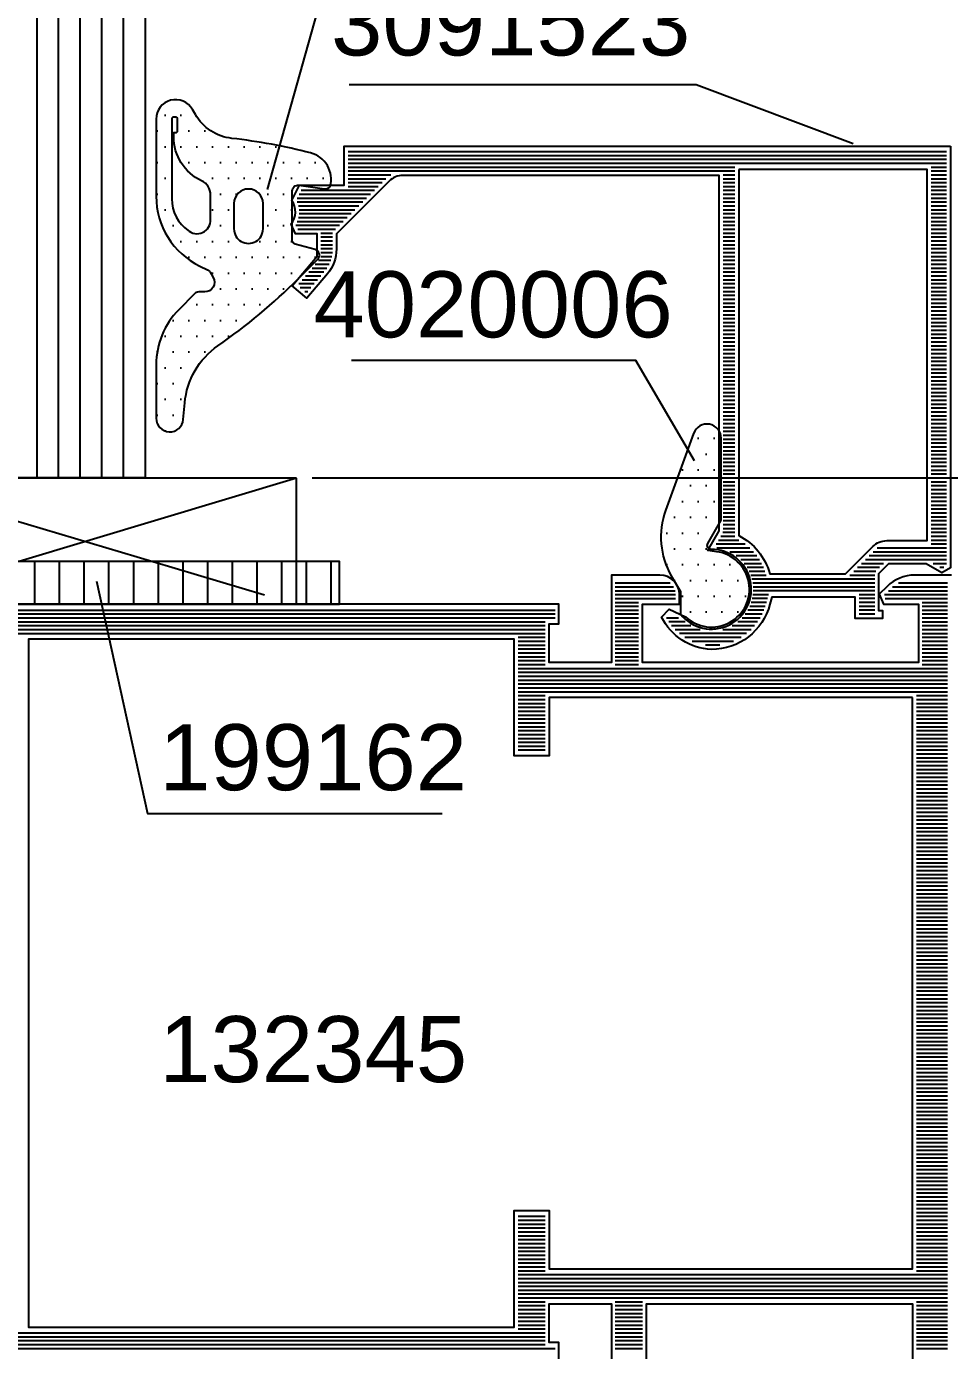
# Model space of a CAD drawing. Extents: x 16 to 197, y 49 to 240.
# Drawn here: x 146 to 169.75, y 78.95 to 113.03 of the extents above; entities that cross this region are included whole.
import ezdxf
from ezdxf.enums import TextEntityAlignment as Align

# ---------------------------------------------------------------- set-up
doc = ezdxf.new("R2010")
doc.units = 0
doc.header["$LTSCALE"] = 6
doc.linetypes.add('VERDECKT', pattern=[0.75, 0.5, -0.25])
doc.layers.get('0').update_dxf_attribs({"color": 4, "linetype": 'CONTINUOUS'})
doc.layers.get('DEFPOINTS').update_dxf_attribs({"linetype": 'CONTINUOUS'})
for name, color, linetype in [('CONST25', 3, 'CONTINUOUS'), ('DICHT_PAR', 3, 'CONTINUOUS'), ('DICHT_SCH', 3, 'CONTINUOUS'), ('HIDE_25', 3, 'VERDECKT'), ('KH_NOR', 7, 'CONTINUOUS'), ('KH_SCH', 3, 'CONTINUOUS'), ('KN_NOR', 7, 'CONTINUOUS'), ('KN_SCH', 3, 'CONTINUOUS'), ('LLMASSE', 7, 'CONTINUOUS'), ('PNR', 7, 'CONTINUOUS')]:
    doc.layers.add(name, color=color, linetype=linetype)
doc.styles.get("Standard").update_dxf_attribs({"font": 'simplex.shx', "width": 0.8})
doc.styles.add('SWISSL', font='swissl.ttf')
doc.dimstyles.new('DOK-1ZU1-PUNKT', dxfattribs={"dimscale": 0, "dimtxt": 3, "dimasz": 1.5, "dimexe": 1.5, "dimexo": 0.6, "dimgap": 1.5, "dimtad": 0, "dimdsep": 46, "dimtxsty": 'Standard', "dimblk": 'PUNKT', "dimblk1": 'PUNKT', "dimblk2": 'PUNKT', "dimcen": 0, "dimclrd": 2, "dimclre": 2, "dimclrt": 7, "dimadec": 0, "dimazin": 0, "dimtfac": 0.7, "dimtofl": 0, "dimtmove": 2, "dimatfit": 3, "dimldrblk": 'PUNKT', "dimfxl": 1, "dimtolj": 1, "dimarcsym": 0})
doc.dimstyles.new('DOK-1ZU1-STRICH1', dxfattribs={"dimscale": 0, "dimtxt": 3, "dimasz": 1.5, "dimexe": 1.5, "dimexo": 0.6, "dimgap": 1.5, "dimtad": 0, "dimdsep": 46, "dimtxsty": 'Standard', "dimblk": 'PUNKT', "dimblk1": 'PUNKT', "dimblk2": 'PUNKT', "dimcen": 0, "dimclrd": 2, "dimclre": 2, "dimclrt": 7, "dimadec": 0, "dimazin": 0, "dimtfac": 0.7, "dimtdec": 4, "dimtofl": 0, "dimtmove": 0, "dimatfit": 3, "dimldrblk": 'PUNKT', "dimfxl": 1, "dimtolj": 1, "dimtzin": 0, "dimarcsym": 0})

# ---------------------------------------------------------------- blocks, each defined once
blk = doc.blocks.new('PUNKT')
at = {"color": 0, "linetype": 'CONTINUOUS'}
blk.add_line((-0.5, 0), (-1, 0), dxfattribs=at)
at = {"color": 0, "linetype": 'CONTINUOUS', "const_width": 0.5}
blk.add_lwpolyline([(-0.25, 0, 1), (0.25, 0, 1)], format="xyb", close=True, dxfattribs=at)
blk = doc.blocks.new('*D59')
at = {"color": 3, "linetype": 'ByBlock'}
for p, q in [((171.8152059740535, 102.1583249695229), (171.8152059740535, 102.9083249695229)), ((153.3500612911144, 101.4083249695229), (172.5652059740535, 101.4083249695229)), ((170.100033362932, 98.9083255226657), (172.5652059740535, 98.9083255226657)), ((171.8152059740535, 98.1583255226657), (171.8152059740535, 97.4083255226657))]:
    blk.add_line(p, q, dxfattribs=at)
at = {"layer": 'DEFPOINTS', "color": 0, "linetype": 'ByBlock'}
for p in [(153.0500612911144, 101.4083249695229), (169.800033362932, 98.9083255226657), (171.8152059740535, 98.9083255226657)]:
    blk.add_point(p, dxfattribs=at)
at = {"color": 3, "linetype": 'ByBlock', "xscale": 0.75, "yscale": 0.75, "zscale": 0.75}
for p, rotation in [((171.8152059740535, 101.4083249695229), 270), ((171.8152059740535, 98.9083255226657), 90)]:
    blk.add_blockref('PUNKT', p, dxfattribs=dict(at, rotation=rotation))
at = {"color": 3, "linetype": 'ByBlock', "insert": (171.8152059740535, 100.1583252460943), "char_height": 1.7, "attachment_point": 5, "rotation": 90}
blk.add_mtext('\\A1;5', dxfattribs=at)
blk = doc.blocks.new('*X56')
at = {"color": 0}
for p, q in [((52.69999999993871, 63.6), (55.52915026221322, 63.6)), ((52.69999999995421, 63.40000000000001), (55.69282032302777, 63.40000000000001)), ((66.97279220613545, 63.40000000000001), (69.79999999984963, 63.40000000000001)), ((67.27954193091026, 63.6), (69.79999999984848, 63.6)), ((52.69999999996971, 63.2), (55.77459666924169, 63.2)), ((52.6999999999852, 63), (55.8, 63)), ((52.7000000000007, 62.8), (55.80000000005742, 62.8)), ((66.5585786437627, 63), (69.79999999985195, 63)), ((66.59221437134654, 62.8), (69.7999999998531, 62.8)), ((66.75857864376269, 63.2), (69.79999999985078, 63.2)), ((20.40000000000004, 62.2), (49.6, 62.2)), ((52.7000000000162, 62.6), (53.89999999997813, 62.6)), ((52.70000000003169, 62.40000000000001), (53.89999999998086, 62.40000000000001)), ((52.70000000004719, 62.2), (53.89999999998359, 62.2)), ((68.49999999997027, 62.6), (69.79999999985425, 62.6)), ((68.49999999998873, 62.40000000000001), (69.7999999998554, 62.40000000000001)), ((68.50000000000719, 62.2), (69.79999999985655, 62.2)), ((20.40000000000004, 62), (49.6, 62)), ((20.40000000000004, 61.8), (49.6, 61.8)), ((20.89999936363792, 61.6), (49.09999999999742, 61.6)), ((20.90000063637026, 61.40000000000001), (49.10000000000255, 61.40000000000001)), ((52.70000000006269, 62), (53.89999999998633, 62)), ((52.70000000007818, 61.8), (53.89999999998906, 61.8)), ((52.70000000009367, 61.6), (53.89999999999179, 61.6)), ((52.70000000010917, 61.40000000000001), (53.89999999999453, 61.40000000000001)), ((68.50000000002565, 62), (69.79999999985772, 62)), ((68.50000000004411, 61.8), (69.79999999985887, 61.8)), ((68.50000000006257, 61.6), (69.79999999986002, 61.6)), ((68.50000000008103, 61.40000000000001), (69.79999999986117, 61.40000000000001)), ((20.9000019091026, 61.2), (49.10000000000768, 61.2)), ((20.90000318183493, 61), (49.10000000001281, 61)), ((47.69995672727232, 60.8), (49.10000000001793, 60.8)), ((52.70000000012467, 61.2), (53.89999999999726, 61.2)), ((52.70000000014016, 61), (53.9, 61)), ((52.70000000015566, 60.8), (53.90000000000273, 60.8)), ((68.50000000009949, 61.2), (69.79999999986232, 61.2)), ((68.50000000011794, 61), (69.79999999986349, 61)), ((68.5000000001364, 60.8), (69.79999999986464, 60.8)), ((47.69995672727232, 60.6), (49.10000000002306, 60.6)), ((47.69995672727232, 60.40000000000001), (49.10000000002818, 60.40000000000001)), ((47.69995672727232, 60.2), (49.10000000003331, 60.2)), ((47.69995672727232, 60), (49.10000000003844, 60)), ((52.70000000017116, 60.6), (53.90000000000546, 60.6)), ((52.70000000018666, 60.40000000000001), (53.9000000000082, 60.40000000000001)), ((52.70000000020215, 60.2), (53.90000000001093, 60.2)), ((52.70000000021765, 60), (53.90000000001366, 60)), ((68.50000000015486, 60.6), (69.79999999986579, 60.6)), ((68.50000000017332, 60.40000000000001), (69.79999999986694, 60.40000000000001)), ((68.50000000019178, 60.2), (69.79999999986809, 60.2)), ((68.50000000021024, 60), (69.79999999986924, 60)), ((47.69995672727232, 59.8), (49.10000000004356, 59.8)), ((47.69995672727232, 59.6), (49.10000000004869, 59.6)), ((47.69995672727232, 59.40000000000001), (49.10000000005382, 59.40000000000001)), ((52.70000000023315, 59.8), (53.9000000000164, 59.8)), ((52.70000000024864, 59.6), (53.90000000001913, 59.6)), ((52.70000000026414, 59.40000000000001), (53.90000000002187, 59.40000000000001)), ((68.5000000002287, 59.8), (69.79999999987041, 59.8)), ((68.50000000024716, 59.6), (69.79999999987156, 59.6)), ((68.50000000026562, 59.40000000000001), (69.79999999987271, 59.40000000000001)), ((47.69995672727232, 59.2), (69.79999999987386, 59.2)), ((47.69995672727232, 59), (69.79999999987501, 59)), ((47.69995672727232, 58.8), (69.79999999987618, 58.8)), ((47.69995672727232, 58.6), (69.79999999987733, 58.6)), ((47.69995672727232, 58.40000000000001), (69.79999999987848, 58.40000000000001)), ((47.69995672727232, 58.2), (69.79999999987963, 58.2)), ((47.69995672727232, 58), (69.79999999988078, 58)), ((47.69995672727232, 57.8), (49.10001272727236, 57.8)), ((47.69995672727232, 57.6), (49.10001272727237, 57.6)), ((47.69995672727232, 57.40000000000001), (49.10001272727239, 57.40000000000001)), ((68.2, 57.8), (69.79999999988193, 57.8)), ((68.2, 57.6), (69.7999999998831, 57.6)), ((68.2, 57.40000000000001), (69.79999999988425, 57.40000000000001)), ((47.69995672727232, 57.2), (49.1000127272724, 57.2)), ((47.69995672727232, 57), (49.10001272727241, 57)), ((47.69995672727232, 56.8), (49.10001272727243, 56.8)), ((47.69995672727232, 56.6), (49.10001272727244, 56.6)), ((68.2, 57.2), (69.7999999998854, 57.2)), ((68.2, 57), (69.79999999988655, 57)), ((68.2, 56.8), (69.7999999998877, 56.8)), ((68.2, 56.6), (69.79999999988887, 56.6)), ((47.69995672727232, 56.40000000000001), (49.10001272727246, 56.40000000000001)), ((47.69995672727232, 56.2), (49.10001272727247, 56.2)), ((47.69995672727232, 56), (49.10001272727249, 56)), ((68.2, 56.40000000000001), (69.79999999989002, 56.40000000000001)), ((68.2, 56.2), (69.79999999989117, 56.2)), ((68.2, 56), (69.79999999989232, 56)), ((47.69995672727232, 55.8), (49.1000127272725, 55.8)), ((47.69995672727232, 55.6), (49.10001272727251, 55.6)), ((47.69995672727232, 55.40000000000001), (49.10001272727253, 55.40000000000001)), ((68.2, 55.8), (69.79999999989347, 55.8)), ((68.2, 55.6), (69.79999999989462, 55.6)), ((68.2, 55.40000000000001), (69.79999999989579, 55.40000000000001)), ((47.69995672727232, 55.2), (49.10001272727255, 55.2)), ((47.69995672727232, 55), (49.10001272727256, 55)), ((68.2, 55.2), (69.79999999989694, 55.2)), ((68.2, 55), (69.79999999989809, 55)), ((68.2, 54.8), (69.79999999989924, 54.8)), ((68.2, 54.6), (69.7999999999004, 54.6)), ((68.2, 54.40000000000001), (69.79999999990156, 54.40000000000001)), ((68.2, 54.2), (69.79999999990271, 54.2)), ((68.2, 54), (69.79999999990386, 54)), ((68.2, 53.8), (69.79999999990501, 53.8)), ((68.2, 53.6), (69.79999999990616, 53.6)), ((68.2, 53.40000000000001), (69.79999999990731, 53.40000000000001)), ((68.2, 53.2), (69.79999999990848, 53.2)), ((68.2, 53), (69.79999999990963, 53)), ((68.2, 52.8), (69.79999999991078, 52.8)), ((68.2, 52.6), (69.79999999991193, 52.6)), ((68.2, 52.40000000000001), (69.79999999991308, 52.40000000000001)), ((68.2, 52.2), (69.79999999991425, 52.2)), ((68.2, 52), (69.7999999999154, 52)), ((68.2, 51.8), (69.79999999991655, 51.8)), ((68.2, 51.6), (69.7999999999177, 51.6)), ((68.2, 51.40000000000001), (69.79999999991885, 51.40000000000001)), ((68.2, 51.2), (69.79999999992, 51.2)), ((68.2, 51), (69.79999999992117, 51)), ((68.2, 50.8), (69.79999999992232, 50.8)), ((68.2, 50.6), (69.79999999992347, 50.6)), ((68.2, 50.40000000000001), (69.79999999992462, 50.40000000000001)), ((68.2, 50.2), (69.79999999992577, 50.2)), ((68.2, 50), (69.79999999992694, 50)), ((68.2, 49.8), (69.79999999992809, 49.8)), ((68.2, 49.6), (69.79999999992924, 49.6)), ((68.2, 49.40000000000001), (69.79999999993039, 49.40000000000001)), ((68.2, 49.2), (69.79999999993154, 49.2)), ((68.2, 49), (69.7999999999327, 49)), ((68.2, 48.8), (69.79999999993386, 48.8)), ((68.2, 48.6), (69.79999999993501, 48.6)), ((68.2, 48.40000000000001), (69.79999999993616, 48.40000000000001)), ((68.2, 48.2), (69.79999999993731, 48.2)), ((68.2, 48), (69.79999999993846, 48)), ((68.2, 47.8), (69.79999999993963, 47.8)), ((68.2, 47.6), (69.79999999994078, 47.6)), ((68.2, 47.40000000000001), (69.79999999994193, 47.40000000000001)), ((68.2, 47.2), (69.79999999994308, 47.2)), ((68.2, 47), (69.79999999994423, 47)), ((68.2, 46.8), (69.79999999994538, 46.8)), ((68.2, 46.6), (69.79999999994655, 46.6)), ((68.2, 46.40000000000001), (69.7999999999477, 46.40000000000001)), ((68.2, 46.2), (69.79999999994885, 46.2)), ((68.2, 46), (69.79999999995, 46)), ((68.2, 45.8), (69.79999999995115, 45.8)), ((68.2, 45.6), (69.79999999995232, 45.6)), ((68.2, 45.40000000000001), (69.79999999995347, 45.40000000000001)), ((68.2, 45.2), (69.79999999995462, 45.2)), ((68.2, 45), (69.79999999995577, 45)), ((68.2, 44.8), (69.79999999995692, 44.8)), ((68.2, 44.6), (69.79999999995808, 44.6)), ((68.2, 44.40000000000001), (69.79999999995924, 44.40000000000001)), ((68.2, 44.2), (69.79999999996039, 44.2)), ((68.2, 44), (69.79999999996154, 44)), ((68.2, 43.8), (69.7999999999627, 43.8)), ((68.2, 43.6), (69.79999999996384, 43.6)), ((68.2, 43.40000000000001), (69.79999999996501, 43.40000000000001)), ((68.2, 43.2), (69.79999999996616, 43.2)), ((68.2, 43), (69.79999999996731, 43)), ((68.2, 42.8), (69.79999999996846, 42.8)), ((68.2, 42.6), (69.79999999996961, 42.6)), ((68.2, 42.40000000000001), (69.79999999997077, 42.40000000000001)), ((68.2, 42.2), (69.79999999997193, 42.2)), ((68.2, 42), (69.79999999997308, 42)), ((68.2, 41.8), (69.79999999997423, 41.8)), ((68.2, 41.6), (69.79999999997538, 41.6)), ((68.2, 41.40000000000001), (69.79999999997654, 41.40000000000001)), ((68.2, 41.2), (69.7999999999777, 41.2)), ((68.2, 41), (69.79999999997885, 41)), ((68.2, 40.8), (69.79999999998, 40.8)), ((68.2, 40.6), (69.79999999998115, 40.6)), ((68.2, 40.40000000000001), (69.7999999999823, 40.40000000000001)), ((68.2, 40.2), (69.79999999998346, 40.2)), ((68.2, 40), (69.79999999998462, 40)), ((68.2, 39.8), (69.79999999998577, 39.8)), ((68.2, 39.6), (69.79999999998692, 39.6)), ((68.2, 39.40000000000001), (69.79999999998807, 39.40000000000001)), ((68.2, 39.2), (69.79999999998923, 39.2)), ((68.2, 39), (69.79999999999039, 39)), ((68.2, 38.8), (69.79999999999154, 38.8)), ((68.2, 38.6), (69.79999999999269, 38.6)), ((68.2, 38.40000000000001), (69.79999999999384, 38.40000000000001)), ((68.2, 38.2), (69.799999999995, 38.2)), ((68.2, 38), (69.79999999999615, 38)), ((68.2, 37.8), (69.79999999999731, 37.8)), ((68.2, 37.6), (69.79999999999846, 37.6)), ((68.2, 37.4), (69.79999999999961, 37.4)), ((68.2, 37.2), (69.80000000000076, 37.2)), ((68.2, 37), (69.80000000000192, 37)), ((68.2, 36.8), (69.80000000000308, 36.8)), ((68.2, 36.6), (69.80000000000423, 36.6)), ((68.2, 36.4), (69.80000000000538, 36.4)), ((68.2, 36.2), (69.80000000000653, 36.2)), ((68.2, 36), (69.80000000000769, 36)), ((68.2, 35.8), (69.80000000000884, 35.8)), ((68.2, 35.6), (69.80000000001, 35.6)), ((68.2, 35.4), (69.80000000001115, 35.4)), ((68.2, 35.2), (69.8000000000123, 35.2)), ((68.2, 35), (69.80000000001345, 35)), ((68.2, 34.8), (69.8000000000146, 34.8)), ((68.2, 34.6), (69.80000000001577, 34.6)), ((68.2, 34.4), (69.80000000001692, 34.4)), ((68.2, 34.2), (69.80000000001807, 34.2)), ((68.2, 34), (69.80000000001922, 34)), ((68.2, 33.8), (69.80000000002038, 33.8)), ((68.2, 33.6), (69.80000000002153, 33.6)), ((68.2, 33.4), (69.80000000002269, 33.4)), ((68.2, 33.2), (69.80000000002384, 33.2)), ((68.2, 33), (69.800000000025, 33)), ((68.2, 32.8), (69.80000000002615, 32.8)), ((68.2, 32.6), (69.8000000000273, 32.6)), ((68.2, 32.4), (69.80000000002846, 32.4)), ((68.2, 32.2), (69.80000000002961, 32.2)), ((68.2, 32), (69.80000000003076, 32)), ((68.2, 31.8), (69.80000000003191, 31.8)), ((68.2, 31.6), (69.80000000003307, 31.6)), ((68.2, 31.4), (69.80000000003422, 31.4)), ((47.70000000000001, 31), (49.1000559999998, 31)), ((47.70000000000001, 30.8), (49.1000559999998, 30.8)), ((68.2, 31.2), (69.80000000003538, 31.2)), ((68.2, 31), (69.80000000003653, 31)), ((68.2, 30.8), (69.80000000003768, 30.8)), ((47.70000000000001, 30.6), (49.1000559999998, 30.6)), ((47.70000000000001, 30.4), (49.10005599999981, 30.4)), ((47.70000000000001, 30.2), (49.10005599999981, 30.2)), ((47.70000000000001, 30), (49.10005599999981, 30)), ((68.2, 30.6), (69.80000000003884, 30.6)), ((68.2, 30.4), (69.80000000003999, 30.4)), ((68.2, 30.2), (69.80000000004115, 30.2)), ((68.2, 30), (69.8000000000423, 30)), ((47.70000000000001, 29.8), (49.10005599999981, 29.8)), ((47.7, 29.6), (49.10005599999981, 29.6)), ((47.7, 29.4), (49.10005599999981, 29.4)), ((68.2, 29.8), (69.80000000004345, 29.8)), ((68.2, 29.6), (69.8000000000446, 29.6)), ((68.2, 29.4), (69.80000000004576, 29.4)), ((47.7, 29.2), (49.10005599999981, 29.2)), ((47.7, 29), (49.10005599999981, 29)), ((47.7, 28.8), (49.10005599999981, 28.8)), ((68.2, 29.2), (69.80000000004692, 29.2)), ((68.2, 29), (69.80000000004807, 29)), ((68.2, 28.8), (69.80000000004922, 28.8)), ((47.7, 28.6), (49.10005599999981, 28.6)), ((47.7, 28.4), (49.10005599999981, 28.4)), ((47.7, 28.2), (49.10005599999981, 28.2)), ((47.7, 28), (69.80000000005384, 28)), ((68.2, 28.6), (69.80000000005037, 28.6)), ((68.2, 28.4), (69.80000000005153, 28.4)), ((68.2, 28.2), (69.80000000005268, 28.2)), ((47.7, 27.8), (69.800000000055, 27.8)), ((47.7, 27.6), (69.80000000005614, 27.6)), ((47.7, 27.4), (69.8000000000573, 27.4)), ((47.7, 27.2), (69.80000000005845, 27.2)), ((47.7, 27), (69.80000000005961, 27)), ((47.7, 26.8), (69.80000000006076, 26.8)), ((47.69999999999999, 26.6), (49.09999999994614, 26.6)), ((52.69999999994554, 26.6), (54.09999999997812, 26.6)), ((68.1999999999436, 26.6), (69.80000000006191, 26.6)), ((47.69999999999999, 26.4), (49.09999999995127, 26.4)), ((47.69999999999999, 26.2), (49.0999999999564, 26.2)), ((47.69999999999999, 26), (49.09999999996153, 26)), ((52.69999999995192, 26.4), (54.09999999998085, 26.4)), ((52.6999999999583, 26.2), (54.09999999998359, 26.2)), ((52.69999999996468, 26), (54.09999999998632, 26)), ((68.19999999995385, 26.4), (69.80000000006306, 26.4)), ((68.1999999999641, 26.2), (69.80000000006422, 26.2)), ((68.19999999997437, 26), (69.80000000006537, 26)), ((47.69999999999999, 25.8), (49.09999999996665, 25.8)), ((47.69999999999999, 25.6), (49.09999999997178, 25.6)), ((47.69999999999999, 25.4), (49.0999999999769, 25.4)), ((52.69999999997106, 25.8), (54.09999999998906, 25.8)), ((52.69999999997744, 25.6), (54.09999999999179, 25.6)), ((52.69999999998382, 25.4), (54.09999999999453, 25.4)), ((68.19999999998461, 25.8), (69.80000000006653, 25.8)), ((68.19999999999487, 25.6), (69.80000000006768, 25.6)), ((68.20000000000512, 25.4), (69.80000000006883, 25.4)), ((20.89999999998685, 25), (49.09999999998716, 25)), ((20.89999999999198, 24.8), (49.09999999999228, 24.8)), ((20.89999999999711, 24.6), (49.09999999999742, 24.6)), ((47.69999999999999, 25.2), (49.09999999998203, 25.2)), ((52.6999999999902, 25.2), (54.09999999999727, 25.2)), ((52.69999999999659, 25), (54.1, 25)), ((52.70000000000297, 24.8), (54.10000000000274, 24.8)), ((52.70000000000935, 24.6), (54.10000000000547, 24.6)), ((68.20000000001538, 25.2), (69.80000000006999, 25.2)), ((68.20000000002563, 25), (69.80000000007114, 25)), ((68.20000000003589, 24.8), (69.8000000000723, 24.8)), ((68.20000000004615, 24.6), (69.80000000007345, 24.6)), ((20.39999999999965, 24.2), (49.6, 24.2)), ((20.90000000000224, 24.4), (49.10000000000254, 24.4)), ((52.70000000001573, 24.4), (54.1000000000082, 24.4)), ((52.70000000002211, 24.2), (54.10000000001094, 24.2)), ((68.20000000005639, 24.4), (69.8000000000746, 24.4)), ((68.20000000006665, 24.2), (69.80000000007576, 24.2))]:
    blk.add_line(p, q, dxfattribs=at)
blk = doc.blocks.new('B-LL132345')
at = {"layer": 'KH_NOR'}
for points in [[(49.8, 23.49999999999999), (49.8, 24.49999999999999), (49.29999999999998, 24.49999999999999), (49.29999999994871, 26.49999999994872), (52.49999999994873, 26.50000000005128), (52.50000000009231, 21.9999999999077)], [(54.30000000002052, 23.49999999997949), (54.29999999997949, 26.49999999997949), (67.99999999994873, 26.50000000005128), (68.00000000010255, 23.49999999993846)]]:
    blk.add_lwpolyline(points, dxfattribs=at)
blk.add_lwpolyline([(69.99999999984618, 64.00000000015382), (68.10416305603425, 64, 0.198912367379658), (66.68994949366115, 63.41421356237309), (66.28786796564404, 63.01213203435596), (66.5, 62.5), (68.29999999997949, 62.50000000002051), (68.30000000025638, 59.49999999984617), (54.1000000000205, 59.49999999997949), (54.0999999999795, 62.49999999997949), (56.00000000014358, 62.49999999997949), (56, 63, 0.414213562373095), (55, 64), (52.49999999990771, 63.9999999999077), (52.50000000025639, 59.49999999984617), (49.30000000005127, 59.49999999994872), (49.29999999999999, 61.50000000000001), (49.8, 61.50000000000001), (49.8, 62.50000000000001), (20.20000000000005, 62.5)], format="xyb", dxfattribs=at)
blk.add_lwpolyline([(68, 57.69999999999993), (49.30001272727236, 57.70000000000005), (49.30001272727259, 54.70000000000005), (47.49995672727232, 54.70000000000005), (47.49995672727232, 60.7), (22.50000000000011, 60.7), (22.49999999999967, 25.29999999999983), (47.5, 25.29999999999994), (47.5, 31.29999999999995), (49.30005599999981, 31.30000000000001), (49.30005599999981, 28.30000000000007), (68, 28.30000000000007), (68, 57.69999999999993)], close=True, dxfattribs=at)
at = {"layer": 'KH_SCH'}
blk.add_blockref('*X56', (0, 0), dxfattribs=at)
blk = doc.blocks.new('STREIFEN')
at = {"layer": 'DICHT_SCH'}
h = blk.add_hatch(dxfattribs=at)
h.set_pattern_fill('LINE', color=256, scale=0.4, angle=90, style=0)
h.set_pattern_definition([(90, (-94.31533518184392, -226.5009291368289), (-1.27, 7.776250346772095e-17), [])])
h.paths.add_polyline_path([(0, 2.199999999999989), (0, 0), (24, 0), (24, 2.199999999999989)])
at = {"layer": 'DICHT_PAR'}
blk.add_lwpolyline([(0, 2.199999999999989), (0, 0), (24, 0), (24, 2.199999999999989)], close=True, dxfattribs=at)
blk = doc.blocks.new('LL199162')
blk.add_blockref('STREIFEN', (0, 0))
blk = doc.blocks.new('*U53')
at = {"layer": 'CONST25'}
for p, q in [((-2.842170943040401e-14, 9.999999999999773), (37.35660389312687, 9.999999999999766)), ((-2.842170943040401e-14, 8.888888888888687), (37.35660389312687, 8.88888888888868)), ((-2.842170943040401e-14, 7.777777777777601), (37.35660389312687, 7.777777777777594)), ((-2.842170943040401e-14, 6.666666666666515), (37.35660389312687, 6.666666666666508)), ((-2.842170943040401e-14, 5.555555555555429), (37.35660389312687, 5.555555555555422)), ((-2.842170943040401e-14, 4.444444444444343), (37.35660389312687, 4.444444444444336)), ((-2.842170943040401e-14, 3.333333333333258), (37.35660389312687, 3.33333333333325)), ((0, 2.222222222222172), (37.35660389312687, 2.222222222222165)), ((0, 1.111111111111086), (37.35660389312687, 1.111111111111079))]:
    blk.add_line(p, q, dxfattribs=at)
blk.add_lwpolyline([(37.35660389312687, 7.105427357601002e-15), (0, 0), (5.684341886080801e-14, 10), (37.35660389312687, 10.00000000000001)], dxfattribs=at)
blk = doc.blocks.new('*D76')
at = {"color": 3, "linetype": 'ByBlock'}
for p, q in [((-2.56903868566926e-11, 11.00000000005164), (4.490008065663588, 11.00000000005164)), ((3.740008065663588, 10.25000000005164), (3.740008065663588, 7.350952380978216)), ((3.740008065663587, 0.7499999999999996), (3.740008065663588, 3.649047619073454)), ((0.3000000000000142, -3.673819061467132e-17), (4.490008065663588, -5.498492405925333e-16))]:
    blk.add_line(p, q, dxfattribs=at)
at = {"layer": 'DEFPOINTS', "color": 0, "linetype": 'ByBlock'}
for p in [(-0.3000000000256904, 11.00000000005164), (3.740008065663588, 11.00000000005164), (1.4210854715202e-14, 0)]:
    blk.add_point(p, dxfattribs=at)
at = {"color": 3, "linetype": 'ByBlock', "xscale": 0.75, "yscale": 0.75, "zscale": 0.75}
for p, rotation in [((3.740008065663588, 11.00000000005164), 90), ((3.740008065663587, -4.58003764055855e-16), 270)]:
    blk.add_blockref('PUNKT', p, dxfattribs=dict(at, rotation=rotation))
at = {"color": 3, "linetype": 'ByBlock', "insert": (3.740008065663588, 5.500000000025835), "char_height": 1.7, "attachment_point": 5, "rotation": 90}
blk.add_mtext('\\A1;22', dxfattribs=at)
blk = doc.blocks.new('B-LL190524')
at = {"layer": 'DICHT_SCH'}
h = blk.add_hatch(dxfattribs=at)
h.set_pattern_fill('DOTS', color=256, scale=13, style=0)
h.set_pattern_definition([(0, (-3.92410173595469, -2.758173902722573), (0.40625, 0.8125), [0, -0.8125])])
edge = h.paths.add_edge_path()
edge.add_arc((-3.317893153427004, 5.088597082690742), 2.499763217195936, 209.9886112795734, 263.450962235275, ccw=False)
edge.add_line((-5.482999999999979, 3.839145809143589), (-5.633999999999979, 4.100145809143591))
edge.add_arc((-6.50001270594689, 3.600149227737461), 0.9999872940589334, 30.00019413945395, 180.0001958734893)
edge.add_line((-7.49999999999998, 3.600145809143591), (-7.49999999999998, -0.3688541908564105))
edge.add_arc((-3.4998941207474, -0.3683754952568121), 4.000105907895506, 180.0068566278557, 244.0067749354298)
edge.add_line((-5.252999999999978, -3.963854190856409), (-4.85099999999998, -4.159854190856411))
edge.add_arc((-4.981615732636898, -4.428688760415451), 0.2988854218630834, 30.086777426792025, 64.08677712434991, ccw=False)
edge.add_line((-4.722999999999979, -4.278854190856411), (-4.566999999999981, -4.549854190856411))
edge.add_arc((-5.000006552633277, -4.799857741136122), 0.4999964497632269, -89.99924911820318, 30.000704658509278, ccw=False)
edge.add_line((-4.99999999999998, -5.299854190856411), (-5.30899999999998, -5.299854190856411))
edge.add_arc((-5.308858300480525, -5.599575336897352), 0.2997211795366636, 90.02708779118912, 135.3271954413014)
edge.add_line((-5.521999999999981, -5.388854190856414), (-6.34299999999998, -6.218854190856412))
edge.add_arc((-3.49939011838534, -9.032883733510333), 4.000609881723719, 135.2995618859506, 179.9995768971643)
edge.add_line((-7.49999999999998, -9.03285419085641), (-7.49999999999998, -11.79985419085641))
edge.add_arc((-6.800168349461039, -11.79985721048099), 0.699831650545456, 179.9997527809096, 354.9997836046462)
edge.add_line((-6.10299999999998, -11.86085419085641), (-6.027999999999979, -11.00885419085641))
edge.add_arc((-2.042363297241508, -11.3574111131723), 4.000848891731571, 124.7180367418269, 175.0020130776353, ccw=False)
edge.add_arc((-21.40454471195387, 16.5911929858545), 29.99942377251496, 304.7127477539026, 314.9966204203074)
edge.add_line((-0.1929999999999907, -4.622854190856426), (0.8120000000000207, -3.616854190856412))
edge.add_arc((0.6003736228409794, -3.405036694926893), 0.2994200646104273, 314.9741399064044, 434.974093683117)
edge.add_line((0.6780000000000221, -3.11585419085641), (-0.351999999999979, -2.839854190856411))
edge.add_arc((-0.3002386306365228, -2.646915420567336), 0.199761378747346, 179.9824380263412, 254.9823848290963, ccw=False)
edge.add_line((-0.4999999999999787, -2.646854190856413), (-0.4999999999999787, -0.09985419085641212))
edge.add_arc((-0.1997960646422729, -0.0998462910687038), 0.3002039354616461, 81.61131212566329, 180.0015077233884, ccw=False)
edge.add_line((-0.1559999999999793, 0.1971458091435885), (1.156000000000022, 0.003145809143589418))
edge.add_arc((1.199340047853499, 0.3001224449611525), 0.300122444961151, 261.6970073034988, 327.3366558788417)
edge.add_arc((0.0997399023290434, 0.5002534121344712), 1.399903313767392, 345.0090689760942, 435.5950010450154)
edge.add_arc((-7.018812010112732, -27.19893356731409), 29.99918197495759, 75.58753979790686, 83.46192188605454)
edge = h.paths.add_edge_path(flags=16)
edge.add_arc((-2.74999999999998, -0.7498541908564107), 0.7500000000000009, 0, 180)
edge.add_line((-3.49999999999998, -0.7498541908564106), (-3.49999999999998, -2.049854190856411))
edge.add_arc((-2.74999999999998, -2.049854191164067), 0.7500000000000009, 179.9999999764969, 360.0000000235032)
edge.add_line((-1.999999999999979, -2.049854190856411), (-1.999999999999979, -0.7498541908564107))
edge = h.paths.add_edge_path(flags=16)
edge.add_arc((-5.502050336243697, -0.2963033723751143), 0.7970962018495147, 359.385349966091, 424.6677949832867)
edge.add_arc((-4.100094565185552, 2.687772761748694), 2.499905462648351, 179.9914500601385, 244.88868677568712, ccw=False)
edge.add_line((-6.599999999999978, 2.688145809143588), (-6.599999999999978, 2.900145809143588))
edge.add_line((-6.599999999999978, 2.900145809143588), (-6.49999999999998, 2.900145809143588))
edge.add_arc((-6.499999925251442, 3.00014573439505), 0.09999992525148955, 269.9999571722104, 360.0000428277906)
edge.add_line((-6.399999999999981, 3.000145809143589), (-6.399999999999981, 3.600145809143591))
edge.add_arc((-6.499999925251441, 3.600145883892129), 0.09999992525148778, 359.9999571722104, 450.0000428277906)
edge.add_line((-6.49999999999998, 3.700145809143589), (-6.599999999999978, 3.700145809143589))
edge.add_arc((-6.600000074707498, 3.600145883851107), 0.09999992529250916, 89.99995719571199, 180.000042804286)
edge.add_line((-6.69999999999998, 3.600145809143591), (-6.69999999999998, -0.5028541908564108))
edge.add_arc((-4.700212425267197, -0.50255364064453), 1.999787597317789, 180.0086110438731, 235.0085152020055)
edge.add_line((-5.84699999999998, -2.140854190856412), (-5.80199999999998, -2.172854190856413))
edge.add_arc((-5.400316627351192, -1.599748081373475), 0.6998572315759647, 234.9738353795987, 370.8628248741053)
edge.add_line((-4.71299999999998, -1.467854190856411), (-4.704999999999981, -0.3048541908564104))
at = {"layer": 'DICHT_PAR'}
for points in [[(-3.602999999999977, 2.605145809143586, -0.237599), (-5.482999999999979, 3.839145809143589), (-5.633999999999979, 4.100145809143591, 0.7673270000000002), (-7.49999999999998, 3.600145809143591), (-7.49999999999998, -0.3688541908564105, 0.2867450000000001), (-5.252999999999978, -3.963854190856409), (-4.85099999999998, -4.159854190856411, -0.1494509999999999), (-4.722999999999979, -4.278854190856411), (-4.566999999999981, -4.549854190856411, -0.5773500002734709), (-4.99999999999998, -5.299854190856411), (-5.30899999999998, -5.299854190856411, 0.2002740000000002), (-5.521999999999981, -5.388854190856414), (-6.34299999999998, -6.218854190856412, 0.197552), (-7.49999999999998, -9.03285419085641), (-7.49999999999998, -11.79985419085641, 0.9572920000000007), (-6.10299999999998, -11.86085419085641), (-6.027999999999979, -11.00885419085641, -0.222995), (-4.320999999999979, -8.06885419085641, 0.04490199999999981), (-0.1929999999999907, -4.622854190856426), (0.8120000000000207, -3.616854190856412, 0.5773500002734713), (0.6780000000000221, -3.11585419085641), (-0.351999999999979, -2.839854190856411, -0.3394539999999996), (-0.4999999999999787, -2.646854190856413), (-0.4999999999999787, -0.09985419085641212, -0.4577840000000001), (-0.1559999999999793, 0.1971458091435885), (1.156000000000022, 0.003145809143589418, 0.2945039999999998), (1.452000000000021, 0.1381458091435873, 0.4172120002408051), (0.4480000000000218, 1.856145809143587, 0.03437200000000001), (-3.602999999999977, 2.605145809143586)], [(-4.704999999999981, -0.3048541908564104, 0.2928110002226887), (-5.16099999999998, 0.424145809143589, -0.290987), (-6.599999999999978, 2.688145809143588), (-6.599999999999978, 2.900145809143588), (-6.49999999999998, 2.900145809143588, 0.414214000240294), (-6.399999999999981, 3.000145809143589), (-6.399999999999981, 3.600145809143591, 0.4142140002402939), (-6.49999999999998, 3.700145809143589), (-6.599999999999978, 3.700145809143589, 0.4142140000000003), (-6.69999999999998, 3.600145809143591), (-6.69999999999998, -0.5028541908564108, 0.2446979999999999), (-5.84699999999998, -2.140854190856412), (-5.80199999999998, -2.172854190856413, 0.6738040002982226), (-4.71299999999998, -1.467854190856411), (-4.704999999999981, -0.3048541908564104)], [(-1.999999999999979, -0.7498541908564107, 0.9999999999999999), (-3.49999999999998, -0.7498541908564106), (-3.49999999999998, -2.049854190856411, 1.000000000410207), (-1.999999999999979, -2.049854190856411), (-1.999999999999979, -0.7498541908564107)]]:
    blk.add_lwpolyline(points, format="xyb", close=True, dxfattribs=at)
blk = doc.blocks.new('LL190524')
blk.add_blockref('B-LL190524', (0, 0))
blk = doc.blocks.new('B-LL3091023')
at = {"layer": 'KN_SCH'}
h = blk.add_hatch(dxfattribs=at)
h.set_pattern_fill('_U', color=256, scale=0.2, style=0, pattern_type=0)
h.set_pattern_definition([(0, (-12.61524086824097, 13.02250327400434), (0, 0.2), [])])
edge = h.paths.add_edge_path()
edge.add_line((-0.2000000000508084, 21.80000000010276), (-0.2000000000002728, 0.4154700538897877))
edge.add_line((-0.2000000000002728, 0.4154700538897864), (-0.4500000000000046, 0.2711324865925331))
edge.add_line((-0.4500000000000046, 0.2711324865925331), (-1.192820323027558, 0.7000000000520148))
edge.add_line((-1.192820323027558, 0.7000000000520148), (-3.282842712474642, 0.7000000000520223))
edge.add_line((-3.282842712474642, 0.7000000000520223), (-3.900000000000007, 0.08284271252664044))
edge.add_line((-3.900000000000007, 0.08284271252664047), (-3.900000000000013, -2.099999999947969))
edge.add_line((-3.900000000000013, -2.099999999947969), (-3.700000000000003, -2.099999999947976))
edge.add_line((-3.700000000000001, -2.099999999952376), (-4.699999999974835, -2.099999999974347))
edge.add_line((-4.699999999974835, -2.099999999974347), (-4.700000000005605, -0.9999999999419789))
edge.add_line((-4.700000000005605, -0.9999999999419791), (-9.356532657103545, -1.000000000081714))
edge.add_line((-9.356532657103545, -1.000000000081714), (-9.492087073757995, -1.524999999012127))
edge.add_arc((-12.30000000000001, -0.7999999999479821), 2.900000000000001, 270.07901743651803, 345.52248783316634, ccw=False)
edge.add_arc((-12.18013563536853, -0.9023955340299898), 2.800000000000001, 209.2081415121933, 267.62840437548994, ccw=False)
edge.add_line((-14.62412332264705, -2.26874987475974), (-14.42924214632983, -2.069287902908246))
edge.add_line((-14.42924214632983, -2.069287902908246), (-13.75317870728195, -2.38454146193488))
edge.add_arc((-12.29999999921613, -0.8000000003222183), 2.150000000266381, 227.4761480923444, 442.3377443620211)
edge.add_line((-12.01333333336139, 1.330803187171447), (-12.16120394194022, 1.35069689423467))
edge.add_line((-12.16120394194022, 1.35069689423467), (-11.69999999999955, 2.149525554427094))
edge.add_line((-11.69999999999955, 2.149525554427095), (-11.70000000015551, 20.70000000020778))
edge.add_line((-11.70000000015551, 20.70000000020778), (-28.18578597814051, 20.70000000005208))
edge.add_arc((-28.18578597812918, 19.50000000005209), 1.199999999999996, 90.00000000054077, 134.9999999999997)
edge.add_line((-29.03431411555303, 20.34852813747595), (-31.79999954050232, 17.58284271252666))
edge.add_line((-31.79999954050232, 17.58284271252666), (-31.79999954050233, 16.71441194632815))
edge.add_arc((-33.59999895980678, 16.71441206424528), 1.799999419304456, 319.99994731550623, 359.9999962465799, ccw=False)
edge.add_line((-32.22112047092991, 15.5573934721695), (-33.14162906306896, 14.46037332601911))
edge.add_line((-33.14162906306897, 14.46037332601911), (-33.60125601057764, 14.84604548197373))
edge.add_line((-33.60125601057764, 14.84604548197373), (-32.39999954050234, 16.27764694336551))
edge.add_line((-32.39999954050234, 16.27764694336551), (-32.39999954050232, 17.70000000005204))
edge.add_line((-32.39999954050232, 17.70000000005204), (-33.57394863064956, 17.70000000005204))
edge.add_line((-33.57394863064956, 17.70000000005204), (-33.70205340977959, 17.96789280106483))
edge.add_arc((-34.71191328392486, 18.61610855635405), 1.200000262839086, 327.3041288734923, 390.0744969530656)
edge.add_line((-33.67346358042067, 19.2174594057805), (-33.37731379195502, 19.80000000005204))
edge.add_line((-33.37731379195502, 19.80000000005204), (-30.99999996572186, 19.80000000005204))
edge.add_line((-30.99999996572186, 19.80000000005204), (-31.00000030850324, 21.8000000000218))
edge.add_line((-31.00000030850324, 21.8000000000218), (-0.2000000000508066, 21.80000000010276))
edge = h.paths.add_edge_path(flags=16)
edge.add_line((-11.10000000015546, 20.99999999989506), (-11.09999999999899, 1.840075756540305))
edge.add_arc((-12.30000000000003, -0.7999999999480378), 2.900000000000001, 11.940543960609887, 65.55666457227989, ccw=False)
edge.add_line((-9.462747808177824, -0.19999999994798), (-5.314213562373069, -0.1999999999479796))
edge.add_line((-5.314213562373068, -0.1999999999479796), (-3.848528137423896, 1.265685425001232))
edge.add_arc((-3.282842712474652, 0.7000000000519995), 0.8000000000000005, 90.00000000000011, 135.0000000000005, ccw=False)
edge.add_line((-3.282842712474654, 1.500000000052001), (-1.000000000000002, 1.500000000052017))
edge.add_line((-1.000000000000002, 1.500000000052017), (-1.000000000000002, 21.00000000005524))
edge.add_line((-1.000000000000002, 21.00000000005524), (-11.10000000015546, 20.99999999989506))
at = {"layer": 'KN_NOR'}
for points in [[(-5.128164559664583e-11, 22.00000000010329), (0, 0.3000000000520193), (-0.4500000000000046, 0.04019237891668204), (-1.246410161513781, 0.5000000000520151), (-3.200000000000022, 0.5000000000520222), (-3.700000000000008, 5.202219210964643e-11), (-3.700000000000012, -1.899999999947976), (-3.500000000000002, -1.899999999947984), (-3.500000000000005, -2.299999999947982), (-4.89999999996924, -2.299999999978742), (-4.900000000000011, -1.199999999947981), (-9.201613323200721, -1.200000000077065), (-9.29843790668926, -1.574999999947981, -0.3419987131196461), (-12.30000000000001, -3.899999999947983, -0.2744091014474832), (-14.86887381829263, -2.233067162827286), (-14.4732145214778, -1.828107663836985), (-13.64001877441201, -2.216633221435945, 1.373175899949952), (-12.04000000000001, 1.132588937203426), (-12.48361182590432, 1.192270058415677), (-11.9, 2.203115392906721), (-11.90000000015383, 20.50000000020589), (-28.18578597812918, 20.50000000005208, 0.1989123673796576), (-28.89289275931572, 20.20710678123863), (-31.59999954050232, 17.50000000005204), (-31.59999954050232, 16.71441000005203, -0.1763269499999998), (-32.06791154050232, 15.42883600005203), (-33.11697754050232, 14.17860700005204), (-33.88302254050232, 14.82139400005204), (-32.59999954050232, 16.35044100005203), (-32.59999954050232, 17.50000000005204), (-33.70000054050233, 17.50000000005204), (-33.93351854050232, 17.98833300005202, 0.3394094402287316), (-33.90397054050233, 19.20537000005203), (-33.49999954050233, 20.00000000005204), (-31.2, 20.00000000005204), (-31.20000034278138, 22.00000000002127), (-5.128164559664583e-11, 22.00000000010329)], [(-10.90000000015383, 20.79999999989824), (-10.90000000000001, 1.965863337239819, -0.2134575926161298), (-9.30500417362566, 5.201997166359718e-11), (-5.39705627484769, 5.202041575280703e-11), (-3.989949493661205, 1.40710678123854, -0.1989123673796592), (-3.282842712474656, 1.700000000052001), (-1.200000000000001, 1.700000000052016), (-1.200000000000003, 20.80000000005207), (-10.90000000015383, 20.79999999989824)]]:
    blk.add_lwpolyline(points, format="xyb", close=True, dxfattribs=at)
blk = doc.blocks.new('*U74')
at = {"xscale": -0.5, "yscale": 0.5, "zscale": 0.5, "rotation": 270}
for name, p in [('B-LL3091023', (-0.04124489645829499, 0.03555753089710834)), ('LL190524', (9.858755103567717, -16.65309936508041))]:
    blk.add_blockref(name, p, dxfattribs=at)
blk = doc.blocks.new('B-LL4020006')
at = {"layer": 'DICHT_SCH'}
h = blk.add_hatch(dxfattribs=at)
h.set_pattern_fill('DOTS', color=256, scale=13, style=0)
h.set_pattern_definition([(0, (-0.4609774345124191, 2.546834547079651), (0.40625, 0.8125), [0, -0.8125])])
edge = h.paths.add_edge_path()
edge.add_arc((1.396716930603292, 2.684662888635161), 4, 160.0000000000001, 209.9999999999991)
edge.add_line((-2.067384684534495, 0.6846628886352164), (-1.600000000844455, -0.1248711301954692))
edge.add_line((-1.600000000844455, -0.1248711301954692), (-1.600000000844459, -1.281600561396612))
edge.add_arc((0, 0), 2.050000000408385, 218.6947398983681, 450.5007678883066)
edge.add_arc((-0.01966485854618627, 2.249914063953574), 0.1999999999999999, 150.0000000000015, 270.50076786480355, ccw=False)
edge.add_line((-0.1928699393030766, 2.34991406395357), (0.4999999991555111, 3.550000000401031))
edge.add_line((0.4999999991555111, 3.550000000401031), (0.4999999991555395, 7.768686605061749))
edge.add_arc((-0.2313133961837188, 7.768686605061749), 0.7313133953392583, 0, 160.0000000000001)
edge.add_line((-0.918523197265908, 8.018810517351662), (-2.362053552540343, 4.052743461937833))
at = {"layer": 'DICHT_PAR'}
blk.add_lwpolyline([(-2.362053552540343, 4.052743461937833, 0.2216946626429356), (-2.067384684534495, 0.6846628886352164), (-1.600000000844455, -0.1248711301954692), (-1.600000000844459, -1.281600561396612, 1.597324648268596), (-0.01791687119492158, 2.049921702748903, -0.580267303063473), (-0.1928699393030766, 2.34991406395357), (0.4999999991555111, 3.550000000401031), (0.4999999991555395, 7.768686605061749, 0.8390996311772809), (-0.918523197265908, 8.018810517351662), (-2.362053552540343, 4.052743461937833)], format="xyb", close=True, dxfattribs=at)
blk = doc.blocks.new('ll4020006')
blk.add_blockref('B-LL4020006', (0, 0))
blk = doc.blocks.new('*U75')
at = {"layer": 'PNR', "color": 3}
for points in [[(-17.90188174754903, 9.922118509906483), (-16.08382146772258, 16.4045946903648), (-8.736651264311845, 16.4045946903648)], [(-27.11837446282343, 12.88098620584864), (-27.3854824030086, 15.79405792310428), (-34.86779120061782, 15.79405792310428)], [(-2.82669363749163, 11.10114661727019), (-6.870771184279633, 12.61641749529716), (-15.7987647679103, 12.61641749529716)]]:
    blk.add_lwpolyline(points, dxfattribs=at)
at = {"layer": 'LLMASSE', "xscale": -1, "rotation": 270}
blk.add_blockref('*U74', (-0.3596528008574609, 0.07837540115480124), dxfattribs=at)
at = {"layer": 'PNR', "color": 10, "style": 'SWISSL'}
blk.add_text('190524', height=1.7, dxfattribs=at).set_placement((-15.86046078812135, 17.16223012937829))
for s, p in [('190508', (-27.41456648914463, 16.39405792310427)), ('3091523', (-7.018684601583047, 13.37405293431075))]:
    blk.add_text(s, height=1.7, dxfattribs=at).set_placement(p, align=Align.RIGHT)
at = {"layer": 'LLMASSE'}
dim = blk.add_linear_dim(base=(3.740008065663588, 11.00000000005164), p1=(1.4210854715202e-14, 0), p2=(-0.3000000000256904, 11.00000000005164), angle=270, dimstyle='DOK-1ZU1-STRICH1', override={"dimscale": 0.5, "dimtxt": 3.4, "dimlfac": 2, "dimclrd": 3, "dimclre": 3, "dimclrt": 3}, dxfattribs=at)
dim.commit()
dim.dimension.update_dxf_attribs({"geometry": '*D76', "text_midpoint": (3.740008065663588, 5.500000000025835), "dimtype": 128})

msp = doc.modelspace()

# ---------------------------------------------------------------- linework, layer by layer
at = {"layer": 'CONST25', "color": 3}
for p, q in [((152.947685609233, 101.4007234092549), (142.0500154672224, 101.4007173820083)), ((142.0500154672224, 101.4007173820083), (149.2505886277774, 99.25832552245316)), ((152.947685609233, 101.4007234092549), (145.8149443495243, 99.25832552245316)), ((152.947685609233, 99.25832552245316), (152.947685609233, 101.4007234092549))]:
    msp.add_line(p, q, dxfattribs=at)
at = {"layer": 'HIDE_25', "color": 3}
for p, q in [((149.2505886277774, 99.25832552245319), (152.947685609233, 98.15832552239124)), ((152.947685609233, 98.15832552239124), (152.947685609233, 99.25832552245319))]:
    msp.add_line(p, q, dxfattribs=at)
at = {"layer": 'PNR', "color": 3}
for points in [[(163.1885991070776, 101.8519652880936), (161.6811651356134, 104.4277135200474), (154.3670094659514, 104.4277135200474)], [(147.8000235895061, 98.7571246557041), (149.1136832486054, 92.77241604519494), (156.6938505245559, 92.77241604519494)]]:
    msp.add_lwpolyline(points, dxfattribs=at)

# ---------------------------------------------------------------- block references
at = {"xscale": 0.5, "yscale": 0.5, "zscale": 0.5}
for name, p, rotation in [('*U53', (149.0499900934861, 101.4083255224425), 89.99999999999999), ('LL199162', (154.0500396547507, 99.25832552270205), 180)]:
    msp.add_blockref(name, p, dxfattribs=dict(at, rotation=rotation))
msp.add_blockref('*U75', (170.100033362932, 98.9083255226657))
for name, p in [('B-LL132345', (134.8000333630089, 66.90832552269134)), ('ll4020006', (163.6259380933635, 98.5454560272011))]:
    msp.add_blockref(name, p, dxfattribs=at)

# ---------------------------------------------------------------- texts
at = {"layer": 'PNR', "color": 10, "style": 'SWISSL'}
msp.add_text('4020006', height=1.7, dxfattribs=at).set_placement((162.6288812825869, 105.0277135200474), align=Align.RIGHT)
for s, p in [('199162', (149.4141637156386, 93.37241604519494)), ('132345', (149.4141637156386, 85.85973539747624))]:
    msp.add_text(s, height=1.7, dxfattribs=at).set_placement(p)

# ---------------------------------------------------------------- dimensions: what is measured, and where the dimension line sits
at = {"layer": 'LLMASSE'}
dim = msp.add_linear_dim(base=(171.8152059740535, 98.9083255226657), p1=(153.0500612911144, 101.4083249695229), p2=(169.800033362932, 98.9083255226657), angle=90, dimstyle='DOK-1ZU1-PUNKT', override={"dimscale": 0.5, "dimtxt": 3.4, "dimlfac": 2, "dimclrd": 3, "dimclre": 3, "dimclrt": 3}, dxfattribs=at)
dim.commit()
dim.dimension.update_dxf_attribs({"geometry": '*D59', "text_midpoint": (171.8152059740535, 100.1583252460943)})

doc.saveas('drawing.dxf')
